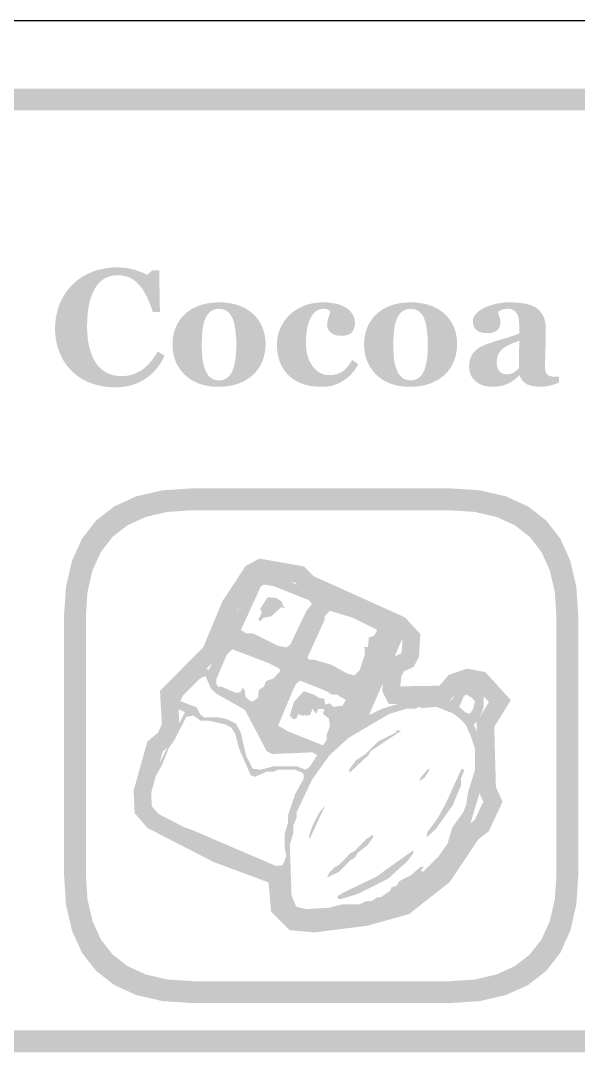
# Model space of a CAD drawing. Header units: millimetres. Extents: x 6 to 297, y 6 to 451.
# Drawn here: x 198.51 to 208.7, y 22.75 to 41.59 of the extents above; entities that cross this region are included whole.
import ezdxf

# ---------------------------------------------------------------- set-up
doc = ezdxf.new("R2010")
doc.units = ezdxf.units.MM
doc.layers.add('CUT', color=1, linetype='Continuous')
doc.layers.add('RASTER', color=7, linetype='Continuous')

msp = doc.modelspace()

# ---------------------------------------------------------------- hatches: boundary and pattern name
at = {"layer": 'RASTER'}
h = msp.add_hatch(color=7, dxfattribs=at)
h.paths.add_polyline_path([(173.2, 38.155), (173.234, 38.67), (173.337, 39.117), (173.509, 39.495), (173.75, 39.805), (174.059, 40.045), (174.438, 40.217), (174.884, 40.32), (175.4, 40.355), (232.6, 40.355), (233.116, 40.32), (233.563, 40.217), (233.941, 40.045), (234.25, 39.805), (234.491, 39.495), (234.663, 39.117), (234.766, 38.67), (234.8, 38.155), (234.8, 24.955), (234.766, 24.439), (234.663, 23.992), (234.491, 23.614), (234.25, 23.305), (233.941, 23.064), (233.563, 22.892), (233.116, 22.789), (232.6, 22.755), (175.4, 22.755), (174.884, 22.789), (174.438, 22.892), (174.059, 23.064), (173.75, 23.305), (173.509, 23.614), (173.337, 23.992), (173.234, 24.439), (173.2, 24.955)])
h.paths.add_polyline_path([(173.6, 38.155), (173.6, 24.955), (173.628, 24.533), (173.712, 24.167), (173.853, 23.858), (174.05, 23.605), (174.303, 23.408), (174.613, 23.267), (174.978, 23.183), (175.4, 23.155), (232.6, 23.155), (233.022, 23.183), (233.388, 23.267), (233.697, 23.408), (233.95, 23.605), (234.147, 23.858), (234.288, 24.167), (234.372, 24.533), (234.4, 24.955), (234.4, 38.155), (234.372, 38.577), (234.288, 38.942), (234.147, 39.252), (233.95, 39.505), (233.697, 39.702), (233.388, 39.842), (233.022, 39.927), (232.6, 39.955), (175.4, 39.955), (174.978, 39.927), (174.613, 39.842), (174.303, 39.702), (174.05, 39.505), (173.853, 39.252), (173.712, 38.942), (173.628, 38.577), (173.6, 38.155)], flags=0)
for points in [[(200.225, 34.899), (200.168, 34.9), (200.113, 34.904), (200.058, 34.909), (200.004, 34.918), (199.951, 34.928), (199.899, 34.941), (199.848, 34.956), (199.797, 34.973), (199.748, 34.993), (199.701, 35.014), (199.655, 35.038), (199.611, 35.064), (199.568, 35.092), (199.527, 35.122), (199.488, 35.154), (199.45, 35.188), (199.415, 35.223), (199.382, 35.261), (199.35, 35.3), (199.321, 35.342), (199.293, 35.385), (199.267, 35.431), (199.244, 35.479), (199.222, 35.528), (199.202, 35.58), (199.185, 35.632), (199.171, 35.686), (199.159, 35.741), (199.15, 35.798), (199.143, 35.855), (199.139, 35.914), (199.138, 35.974), (199.139, 36.034), (199.143, 36.093), (199.15, 36.15), (199.159, 36.207), (199.171, 36.262), (199.186, 36.317), (199.203, 36.37), (199.222, 36.422), (199.245, 36.472), (199.269, 36.521), (199.295, 36.568), (199.324, 36.614), (199.354, 36.658), (199.387, 36.7), (199.422, 36.74), (199.459, 36.778), (199.497, 36.814), (199.537, 36.848), (199.579, 36.88), (199.623, 36.91), (199.669, 36.937), (199.717, 36.963), (199.766, 36.986), (199.818, 37.008), (199.871, 37.027), (199.924, 37.043), (199.979, 37.057), (200.035, 37.069), (200.091, 37.078), (200.149, 37.084), (200.207, 37.088), (200.266, 37.089), (200.309, 37.088), (200.351, 37.086), (200.391, 37.083), (200.431, 37.079), (200.47, 37.073), (200.508, 37.066), (200.545, 37.057), (200.581, 37.047), (200.616, 37.037), (200.649, 37.026), (200.681, 37.014), (200.712, 37.003), (200.742, 36.991), (200.769, 36.978), (200.796, 36.966), (200.821, 36.953), (200.912, 37.033), (201.04, 37.033), (201.053, 36.275), (200.924, 36.275), (200.896, 36.358), (200.866, 36.437), (200.835, 36.509), (200.803, 36.576), (200.769, 36.636), (200.734, 36.691), (200.698, 36.741), (200.66, 36.784), (200.621, 36.822), (200.579, 36.855), (200.535, 36.883), (200.49, 36.906), (200.442, 36.924), (200.392, 36.937), (200.339, 36.944), (200.285, 36.947), (200.218, 36.943), (200.156, 36.932), (200.097, 36.913), (200.043, 36.886), (199.992, 36.852), (199.946, 36.811), (199.904, 36.761), (199.866, 36.704), (199.833, 36.641), (199.803, 36.571), (199.779, 36.495), (199.759, 36.413), (199.743, 36.325), (199.732, 36.231), (199.725, 36.131), (199.723, 36.024), (199.723, 35.963), (199.726, 35.905), (199.73, 35.849), (199.735, 35.795), (199.742, 35.743), (199.75, 35.694), (199.76, 35.646), (199.772, 35.601), (199.784, 35.559), (199.798, 35.518), (199.813, 35.48), (199.828, 35.443), (199.845, 35.409), (199.862, 35.377), (199.881, 35.347), (199.9, 35.319), (199.922, 35.293), (199.944, 35.268), (199.968, 35.244), (199.993, 35.223), (200.018, 35.203), (200.045, 35.186), (200.072, 35.17), (200.101, 35.156), (200.13, 35.144), (200.16, 35.133), (200.191, 35.124), (200.223, 35.117), (200.255, 35.111), (200.288, 35.107), (200.322, 35.105), (200.357, 35.104), (200.408, 35.106), (200.457, 35.111), (200.504, 35.12), (200.551, 35.132), (200.596, 35.148), (200.639, 35.167), (200.682, 35.189), (200.722, 35.215), (200.762, 35.245), (200.801, 35.278), (200.839, 35.315), (200.876, 35.355), (200.912, 35.399), (200.947, 35.447), (200.981, 35.498), (201.015, 35.552), (201.141, 35.476), (201.125, 35.444), (201.108, 35.413), (201.091, 35.383), (201.073, 35.354), (201.055, 35.326), (201.036, 35.298), (201.017, 35.271), (200.997, 35.246), (200.977, 35.221), (200.955, 35.196), (200.933, 35.173), (200.91, 35.151), (200.887, 35.129), (200.862, 35.109), (200.837, 35.089), (200.811, 35.07), (200.782, 35.051), (200.752, 35.032), (200.721, 35.015), (200.689, 34.999), (200.657, 34.983), (200.624, 34.969), (200.59, 34.956), (200.555, 34.944), (200.52, 34.934), (200.482, 34.925), (200.443, 34.917), (200.403, 34.91), (200.361, 34.905), (200.317, 34.902), (200.272, 34.9), (200.225, 34.899)], [(204.009, 34.908), (203.959, 34.909), (203.91, 34.912), (203.863, 34.916), (203.817, 34.923), (203.773, 34.931), (203.73, 34.941), (203.689, 34.953), (203.649, 34.967), (203.611, 34.983), (203.575, 35), (203.54, 35.018), (203.507, 35.037), (203.476, 35.058), (203.446, 35.08), (203.418, 35.104), (203.392, 35.129), (203.368, 35.156), (203.345, 35.183), (203.323, 35.212), (203.304, 35.243), (203.286, 35.274), (203.269, 35.306), (203.254, 35.34), (203.241, 35.375), (203.23, 35.411), (203.219, 35.448), (203.211, 35.485), (203.204, 35.523), (203.198, 35.562), (203.195, 35.602), (203.192, 35.643), (203.191, 35.684), (203.192, 35.722), (203.195, 35.759), (203.2, 35.796), (203.207, 35.833), (203.215, 35.869), (203.226, 35.905), (203.238, 35.94), (203.252, 35.974), (203.268, 36.008), (203.285, 36.041), (203.304, 36.073), (203.324, 36.104), (203.345, 36.133), (203.368, 36.162), (203.392, 36.189), (203.417, 36.216), (203.445, 36.242), (203.474, 36.267), (203.505, 36.29), (203.537, 36.312), (203.571, 36.333), (203.607, 36.352), (203.644, 36.37), (203.683, 36.387), (203.723, 36.402), (203.764, 36.415), (203.807, 36.425), (203.85, 36.434), (203.894, 36.441), (203.94, 36.446), (203.986, 36.449), (204.034, 36.45), (204.099, 36.449), (204.161, 36.444), (204.22, 36.436), (204.275, 36.425), (204.327, 36.411), (204.375, 36.393), (204.419, 36.372), (204.46, 36.349), (204.497, 36.322), (204.529, 36.293), (204.555, 36.262), (204.578, 36.229), (204.595, 36.194), (204.607, 36.156), (204.614, 36.116), (204.617, 36.074), (204.616, 36.048), (204.613, 36.024), (204.609, 36.001), (204.603, 35.979), (204.595, 35.958), (204.585, 35.939), (204.574, 35.921), (204.561, 35.904), (204.546, 35.889), (204.528, 35.876), (204.508, 35.865), (204.485, 35.856), (204.46, 35.849), (204.432, 35.844), (204.402, 35.841), (204.369, 35.84), (204.342, 35.84), (204.316, 35.843), (204.292, 35.847), (204.268, 35.853), (204.246, 35.86), (204.225, 35.869), (204.204, 35.88), (204.185, 35.892), (204.168, 35.906), (204.153, 35.921), (204.14, 35.936), (204.13, 35.953), (204.122, 35.971), (204.116, 35.989), (204.112, 36.009), (204.111, 36.03), (204.112, 36.048), (204.113, 36.066), (204.115, 36.084), (204.117, 36.101), (204.12, 36.119), (204.125, 36.137), (204.129, 36.154), (204.135, 36.172), (204.14, 36.189), (204.145, 36.205), (204.15, 36.22), (204.153, 36.234), (204.157, 36.247), (204.159, 36.259), (204.161, 36.269), (204.163, 36.279), (204.158, 36.285), (204.154, 36.291), (204.149, 36.297), (204.144, 36.302), (204.139, 36.307), (204.133, 36.312), (204.128, 36.316), (204.122, 36.319), (204.115, 36.323), (204.107, 36.325), (204.099, 36.328), (204.09, 36.33), (204.08, 36.331), (204.069, 36.332), (204.057, 36.333), (204.044, 36.333), (204.028, 36.333), (204.012, 36.331), (203.996, 36.329), (203.981, 36.325), (203.966, 36.321), (203.952, 36.316), (203.938, 36.31), (203.924, 36.302), (203.91, 36.294), (203.897, 36.284), (203.884, 36.273), (203.871, 36.26), (203.859, 36.246), (203.847, 36.23), (203.835, 36.213), (203.823, 36.194), (203.812, 36.175), (203.801, 36.154), (203.791, 36.132), (203.782, 36.108), (203.773, 36.083), (203.765, 36.056), (203.757, 36.028), (203.75, 35.998), (203.744, 35.966), (203.738, 35.933), (203.734, 35.898), (203.73, 35.862), (203.727, 35.824), (203.725, 35.785), (203.724, 35.744), (203.723, 35.702), (203.725, 35.638), (203.731, 35.578), (203.74, 35.52), (203.754, 35.466), (203.771, 35.415), (203.792, 35.368), (203.817, 35.323), (203.845, 35.281), (203.877, 35.244), (203.91, 35.212), (203.944, 35.184), (203.98, 35.162), (204.017, 35.144), (204.056, 35.132), (204.096, 35.124), (204.138, 35.122), (204.177, 35.123), (204.215, 35.126), (204.25, 35.132), (204.284, 35.14), (204.315, 35.15), (204.344, 35.163), (204.371, 35.177), (204.396, 35.194), (204.42, 35.213), (204.443, 35.234), (204.465, 35.257), (204.487, 35.282), (204.508, 35.309), (204.528, 35.337), (204.548, 35.368), (204.567, 35.4), (204.677, 35.324), (204.665, 35.302), (204.653, 35.28), (204.64, 35.259), (204.627, 35.238), (204.613, 35.218), (204.599, 35.198), (204.584, 35.179), (204.568, 35.161), (204.552, 35.142), (204.535, 35.125), (204.518, 35.107), (204.499, 35.091), (204.48, 35.075), (204.46, 35.059), (204.439, 35.044), (204.417, 35.029), (204.394, 35.015), (204.371, 35.001), (204.348, 34.989), (204.324, 34.977), (204.301, 34.966), (204.277, 34.956), (204.254, 34.947), (204.23, 34.939), (204.206, 34.931), (204.18, 34.925), (204.154, 34.92), (204.127, 34.916), (204.099, 34.912), (204.07, 34.91), (204.04, 34.908), (204.009, 34.908)]]:
    msp.add_hatch(color=7, dxfattribs=at).paths.add_polyline_path(points)
h = msp.add_hatch(color=7, dxfattribs=at)
h.paths.add_polyline_path([(202.761, 36.235), (202.787, 36.209), (202.812, 36.182), (202.835, 36.154), (202.856, 36.124), (202.876, 36.093), (202.895, 36.061), (202.911, 36.028), (202.926, 35.993), (202.94, 35.958), (202.951, 35.922), (202.961, 35.885), (202.969, 35.847), (202.975, 35.808), (202.98, 35.769), (202.983, 35.729), (202.983, 35.689), (202.983, 35.648), (202.98, 35.608), (202.975, 35.569), (202.969, 35.531), (202.961, 35.493), (202.952, 35.455), (202.94, 35.418), (202.927, 35.382), (202.912, 35.346), (202.896, 35.312), (202.877, 35.279), (202.858, 35.248), (202.836, 35.218), (202.813, 35.189), (202.788, 35.161), (202.762, 35.135), (202.733, 35.108), (202.702, 35.083), (202.669, 35.06), (202.635, 35.038), (202.6, 35.018), (202.563, 34.999), (202.525, 34.982), (202.486, 34.966), (202.445, 34.953), (202.403, 34.941), (202.359, 34.931), (202.314, 34.923), (202.268, 34.916), (202.22, 34.912), (202.17, 34.909), (202.119, 34.908), (202.075, 34.909), (202.032, 34.911), (201.989, 34.915), (201.948, 34.921), (201.907, 34.928), (201.867, 34.937), (201.828, 34.947), (201.79, 34.959), (201.753, 34.973), (201.717, 34.988), (201.683, 35.005), (201.649, 35.023), (201.616, 35.043), (201.584, 35.065), (201.554, 35.088), (201.524, 35.113), (201.497, 35.138), (201.472, 35.165), (201.448, 35.193), (201.425, 35.223), (201.404, 35.254), (201.384, 35.286), (201.365, 35.32), (201.349, 35.355), (201.334, 35.392), (201.32, 35.43), (201.309, 35.468), (201.3, 35.508), (201.293, 35.549), (201.288, 35.591), (201.285, 35.634), (201.284, 35.678), (201.285, 35.722), (201.288, 35.764), (201.292, 35.805), (201.298, 35.844), (201.306, 35.883), (201.316, 35.92), (201.327, 35.956), (201.341, 35.991), (201.356, 36.025), (201.372, 36.058), (201.391, 36.09), (201.411, 36.121), (201.433, 36.151), (201.457, 36.18), (201.482, 36.208), (201.51, 36.235), (201.538, 36.26), (201.567, 36.283), (201.598, 36.305), (201.631, 36.326), (201.665, 36.345), (201.701, 36.363), (201.738, 36.379), (201.777, 36.394), (201.817, 36.407), (201.859, 36.419), (201.902, 36.428), (201.945, 36.436), (201.99, 36.442), (202.037, 36.447), (202.084, 36.449), (202.132, 36.45), (202.183, 36.449), (202.232, 36.447), (202.279, 36.442), (202.325, 36.436), (202.37, 36.428), (202.412, 36.419), (202.454, 36.407), (202.493, 36.394), (202.532, 36.379), (202.569, 36.363), (202.604, 36.345), (202.638, 36.326), (202.671, 36.305), (202.702, 36.283), (202.732, 36.26), (202.761, 36.235)])
h.paths.add_polyline_path([(202.386, 35.22), (202.394, 35.241), (202.401, 35.263), (202.408, 35.286), (202.414, 35.311), (202.419, 35.336), (202.425, 35.363), (202.429, 35.39), (202.433, 35.419), (202.437, 35.449), (202.44, 35.48), (202.443, 35.512), (202.445, 35.546), (202.447, 35.58), (202.448, 35.616), (202.448, 35.653), (202.449, 35.692), (202.449, 35.718), (202.448, 35.745), (202.447, 35.773), (202.445, 35.801), (202.443, 35.831), (202.44, 35.862), (202.438, 35.893), (202.434, 35.926), (202.43, 35.958), (202.426, 35.988), (202.421, 36.017), (202.416, 36.044), (202.41, 36.069), (202.404, 36.092), (202.397, 36.114), (202.39, 36.134), (202.381, 36.156), (202.371, 36.178), (202.36, 36.198), (202.348, 36.216), (202.336, 36.234), (202.322, 36.25), (202.308, 36.265), (202.293, 36.279), (202.277, 36.291), (202.26, 36.302), (202.241, 36.311), (202.222, 36.319), (202.202, 36.324), (202.181, 36.328), (202.159, 36.331), (202.135, 36.332), (202.11, 36.331), (202.086, 36.328), (202.063, 36.324), (202.042, 36.317), (202.022, 36.309), (202.003, 36.3), (201.985, 36.288), (201.969, 36.275), (201.954, 36.26), (201.94, 36.244), (201.926, 36.227), (201.914, 36.209), (201.902, 36.19), (201.892, 36.17), (201.882, 36.149), (201.873, 36.127), (201.866, 36.105), (201.859, 36.083), (201.853, 36.06), (201.847, 36.036), (201.842, 36.011), (201.838, 35.985), (201.834, 35.959), (201.831, 35.931), (201.828, 35.903), (201.825, 35.874), (201.823, 35.846), (201.822, 35.817), (201.82, 35.787), (201.82, 35.758), (201.819, 35.728), (201.819, 35.697), (201.819, 35.658), (201.819, 35.621), (201.82, 35.585), (201.821, 35.551), (201.823, 35.519), (201.825, 35.489), (201.827, 35.46), (201.829, 35.433), (201.832, 35.407), (201.836, 35.381), (201.841, 35.354), (201.847, 35.328), (201.853, 35.302), (201.861, 35.275), (201.869, 35.249), (201.879, 35.223), (201.888, 35.201), (201.898, 35.18), (201.908, 35.16), (201.92, 35.142), (201.932, 35.124), (201.946, 35.108), (201.96, 35.093), (201.976, 35.079), (201.992, 35.067), (202.009, 35.056), (202.028, 35.047), (202.047, 35.04), (202.067, 35.034), (202.089, 35.03), (202.112, 35.027), (202.135, 35.027), (202.157, 35.027), (202.178, 35.03), (202.198, 35.033), (202.217, 35.039), (202.235, 35.046), (202.253, 35.054), (202.27, 35.064), (202.286, 35.076), (202.301, 35.089), (202.316, 35.103), (202.33, 35.119), (202.343, 35.136), (202.355, 35.155), (202.366, 35.175), (202.376, 35.197), (202.386, 35.22)], flags=0)
h = msp.add_hatch(color=7, dxfattribs=at)
h.paths.add_polyline_path([(206.262, 36.235), (206.288, 36.209), (206.313, 36.182), (206.336, 36.154), (206.357, 36.124), (206.377, 36.093), (206.395, 36.061), (206.412, 36.028), (206.427, 35.993), (206.441, 35.958), (206.452, 35.922), (206.462, 35.885), (206.47, 35.847), (206.476, 35.808), (206.481, 35.769), (206.483, 35.729), (206.484, 35.689), (206.483, 35.648), (206.481, 35.608), (206.476, 35.569), (206.47, 35.531), (206.462, 35.493), (206.453, 35.455), (206.441, 35.418), (206.428, 35.382), (206.413, 35.346), (206.397, 35.312), (206.378, 35.279), (206.359, 35.248), (206.337, 35.218), (206.314, 35.189), (206.289, 35.161), (206.263, 35.135), (206.234, 35.108), (206.203, 35.083), (206.17, 35.06), (206.136, 35.038), (206.101, 35.018), (206.064, 34.999), (206.026, 34.982), (205.987, 34.966), (205.946, 34.953), (205.904, 34.941), (205.86, 34.931), (205.815, 34.923), (205.769, 34.916), (205.721, 34.912), (205.671, 34.909), (205.62, 34.908), (205.576, 34.909), (205.533, 34.911), (205.49, 34.915), (205.449, 34.921), (205.408, 34.928), (205.368, 34.937), (205.329, 34.947), (205.291, 34.959), (205.254, 34.973), (205.218, 34.988), (205.183, 35.005), (205.15, 35.023), (205.117, 35.043), (205.085, 35.065), (205.055, 35.088), (205.025, 35.113), (204.998, 35.138), (204.973, 35.165), (204.948, 35.193), (204.926, 35.223), (204.905, 35.254), (204.885, 35.286), (204.866, 35.32), (204.85, 35.355), (204.835, 35.392), (204.821, 35.43), (204.81, 35.468), (204.801, 35.508), (204.794, 35.549), (204.789, 35.591), (204.786, 35.634), (204.785, 35.678), (204.786, 35.722), (204.789, 35.764), (204.793, 35.805), (204.799, 35.844), (204.807, 35.883), (204.817, 35.92), (204.828, 35.956), (204.842, 35.991), (204.857, 36.025), (204.873, 36.058), (204.892, 36.09), (204.912, 36.121), (204.934, 36.151), (204.958, 36.18), (204.983, 36.208), (205.011, 36.235), (205.039, 36.26), (205.068, 36.283), (205.099, 36.305), (205.132, 36.326), (205.166, 36.345), (205.202, 36.363), (205.239, 36.379), (205.278, 36.394), (205.318, 36.407), (205.36, 36.419), (205.403, 36.428), (205.446, 36.436), (205.491, 36.442), (205.537, 36.447), (205.585, 36.449), (205.633, 36.45), (205.684, 36.449), (205.733, 36.447), (205.78, 36.442), (205.826, 36.436), (205.87, 36.428), (205.913, 36.419), (205.955, 36.407), (205.994, 36.394), (206.033, 36.379), (206.07, 36.363), (206.105, 36.345), (206.139, 36.326), (206.172, 36.305), (206.203, 36.283), (206.233, 36.26), (206.262, 36.235)])
h.paths.add_polyline_path([(205.887, 35.22), (205.895, 35.241), (205.902, 35.263), (205.909, 35.286), (205.915, 35.311), (205.92, 35.336), (205.926, 35.363), (205.93, 35.39), (205.934, 35.419), (205.938, 35.449), (205.941, 35.48), (205.944, 35.512), (205.946, 35.546), (205.948, 35.58), (205.949, 35.616), (205.949, 35.653), (205.95, 35.692), (205.949, 35.718), (205.949, 35.745), (205.948, 35.773), (205.946, 35.801), (205.944, 35.831), (205.941, 35.862), (205.938, 35.893), (205.935, 35.926), (205.931, 35.958), (205.927, 35.988), (205.922, 36.017), (205.917, 36.044), (205.911, 36.069), (205.905, 36.092), (205.898, 36.114), (205.891, 36.134), (205.882, 36.156), (205.872, 36.178), (205.861, 36.198), (205.849, 36.216), (205.837, 36.234), (205.823, 36.25), (205.809, 36.265), (205.794, 36.279), (205.778, 36.291), (205.761, 36.302), (205.742, 36.311), (205.723, 36.319), (205.703, 36.324), (205.682, 36.328), (205.66, 36.331), (205.636, 36.332), (205.611, 36.331), (205.587, 36.328), (205.564, 36.324), (205.543, 36.317), (205.523, 36.309), (205.504, 36.3), (205.486, 36.288), (205.47, 36.275), (205.455, 36.26), (205.441, 36.244), (205.427, 36.227), (205.415, 36.209), (205.403, 36.19), (205.393, 36.17), (205.383, 36.149), (205.374, 36.127), (205.367, 36.105), (205.36, 36.083), (205.354, 36.06), (205.348, 36.036), (205.343, 36.011), (205.339, 35.985), (205.335, 35.959), (205.332, 35.931), (205.329, 35.903), (205.326, 35.874), (205.324, 35.846), (205.323, 35.817), (205.321, 35.787), (205.321, 35.758), (205.32, 35.728), (205.32, 35.697), (205.32, 35.658), (205.32, 35.621), (205.321, 35.585), (205.322, 35.551), (205.324, 35.519), (205.326, 35.489), (205.328, 35.46), (205.33, 35.433), (205.333, 35.407), (205.337, 35.381), (205.342, 35.354), (205.348, 35.328), (205.354, 35.302), (205.362, 35.275), (205.37, 35.249), (205.38, 35.223), (205.389, 35.201), (205.399, 35.18), (205.409, 35.16), (205.421, 35.142), (205.433, 35.124), (205.447, 35.108), (205.461, 35.093), (205.477, 35.079), (205.493, 35.067), (205.51, 35.056), (205.529, 35.047), (205.548, 35.04), (205.568, 35.034), (205.59, 35.03), (205.613, 35.027), (205.636, 35.027), (205.658, 35.027), (205.679, 35.03), (205.699, 35.033), (205.718, 35.039), (205.736, 35.046), (205.754, 35.054), (205.771, 35.064), (205.787, 35.076), (205.802, 35.089), (205.817, 35.103), (205.831, 35.119), (205.844, 35.136), (205.856, 35.155), (205.867, 35.175), (205.877, 35.197), (205.887, 35.22)], flags=0)
h = msp.add_hatch(color=7, dxfattribs=at)
h.paths.add_polyline_path([(208.348, 34.985), (208.331, 34.979), (208.314, 34.972), (208.296, 34.965), (208.277, 34.959), (208.258, 34.952), (208.238, 34.946), (208.217, 34.94), (208.195, 34.934), (208.173, 34.929), (208.151, 34.924), (208.128, 34.92), (208.105, 34.917), (208.081, 34.914), (208.058, 34.912), (208.034, 34.911), (208.009, 34.911), (207.966, 34.912), (207.925, 34.914), (207.888, 34.918), (207.853, 34.924), (207.821, 34.932), (207.793, 34.941), (207.767, 34.952), (207.744, 34.964), (207.724, 34.978), (207.705, 34.994), (207.688, 35.011), (207.673, 35.029), (207.659, 35.049), (207.647, 35.07), (207.637, 35.093), (207.628, 35.117), (207.62, 35.117), (207.607, 35.105), (207.595, 35.093), (207.583, 35.082), (207.571, 35.071), (207.559, 35.061), (207.547, 35.051), (207.535, 35.041), (207.524, 35.032), (207.512, 35.024), (207.5, 35.015), (207.488, 35.007), (207.476, 35), (207.463, 34.992), (207.451, 34.985), (207.438, 34.979), (207.425, 34.972), (207.408, 34.965), (207.391, 34.957), (207.374, 34.951), (207.357, 34.944), (207.341, 34.939), (207.324, 34.933), (207.308, 34.929), (207.292, 34.925), (207.276, 34.921), (207.257, 34.918), (207.237, 34.915), (207.216, 34.913), (207.193, 34.911), (207.168, 34.91), (207.142, 34.91), (207.114, 34.909), (207.073, 34.911), (207.032, 34.916), (206.994, 34.923), (206.957, 34.934), (206.921, 34.949), (206.887, 34.966), (206.855, 34.986), (206.824, 35.01), (206.796, 35.036), (206.772, 35.064), (206.751, 35.094), (206.734, 35.126), (206.721, 35.161), (206.712, 35.197), (206.706, 35.235), (206.704, 35.276), (206.705, 35.299), (206.706, 35.321), (206.708, 35.343), (206.711, 35.364), (206.714, 35.383), (206.719, 35.402), (206.724, 35.42), (206.73, 35.437), (206.737, 35.454), (206.745, 35.47), (206.753, 35.485), (206.762, 35.5), (206.772, 35.515), (206.782, 35.529), (206.793, 35.542), (206.805, 35.555), (206.816, 35.567), (206.828, 35.578), (206.84, 35.588), (206.853, 35.598), (206.866, 35.608), (206.879, 35.617), (206.893, 35.625), (206.907, 35.633), (206.922, 35.641), (206.937, 35.648), (206.952, 35.655), (206.968, 35.663), (206.984, 35.67), (207, 35.677), (207.017, 35.683), (207.034, 35.69), (207.067, 35.702), (207.103, 35.714), (207.14, 35.727), (207.179, 35.739), (207.219, 35.752), (207.261, 35.765), (207.305, 35.777), (207.35, 35.79), (207.395, 35.803), (207.436, 35.816), (207.475, 35.828), (207.51, 35.84), (207.542, 35.851), (207.571, 35.862), (207.597, 35.873), (207.62, 35.883), (207.62, 36.024), (207.62, 36.034), (207.619, 36.044), (207.619, 36.055), (207.618, 36.067), (207.617, 36.079), (207.616, 36.092), (207.615, 36.106), (207.614, 36.121), (207.612, 36.135), (207.61, 36.15), (207.608, 36.163), (207.605, 36.176), (207.601, 36.188), (207.598, 36.2), (207.593, 36.211), (207.589, 36.222), (207.583, 36.233), (207.577, 36.244), (207.57, 36.255), (207.563, 36.265), (207.554, 36.275), (207.545, 36.284), (207.535, 36.293), (207.524, 36.301), (207.513, 36.308), (207.501, 36.315), (207.488, 36.321), (207.474, 36.325), (207.459, 36.329), (207.443, 36.331), (207.426, 36.333), (207.409, 36.333), (207.393, 36.333), (207.378, 36.332), (207.363, 36.331), (207.35, 36.329), (207.336, 36.326), (207.324, 36.323), (207.312, 36.319), (207.301, 36.315), (207.29, 36.31), (207.28, 36.306), (207.271, 36.301), (207.262, 36.296), (207.254, 36.292), (207.246, 36.287), (207.238, 36.282), (207.231, 36.277), (207.233, 36.27), (207.235, 36.261), (207.237, 36.251), (207.24, 36.241), (207.243, 36.229), (207.247, 36.216), (207.251, 36.203), (207.256, 36.188), (207.261, 36.173), (207.265, 36.158), (207.269, 36.144), (207.272, 36.129), (207.274, 36.115), (207.276, 36.101), (207.277, 36.086), (207.277, 36.072), (207.277, 36.066), (207.276, 36.059), (207.275, 36.052), (207.274, 36.044), (207.272, 36.036), (207.269, 36.028), (207.267, 36.019), (207.264, 36.01), (207.26, 36.001), (207.256, 35.992), (207.252, 35.984), (207.248, 35.977), (207.243, 35.969), (207.237, 35.963), (207.232, 35.957), (207.226, 35.951), (207.217, 35.944), (207.208, 35.937), (207.199, 35.931), (207.19, 35.925), (207.18, 35.919), (207.171, 35.914), (207.16, 35.91), (207.15, 35.905), (207.139, 35.902), (207.126, 35.898), (207.113, 35.896), (207.097, 35.893), (207.081, 35.892), (207.062, 35.89), (207.043, 35.89), (207.022, 35.889), (206.992, 35.89), (206.964, 35.893), (206.938, 35.898), (206.914, 35.904), (206.892, 35.912), (206.871, 35.923), (206.853, 35.935), (206.836, 35.949), (206.821, 35.964), (206.808, 35.981), (206.798, 35.998), (206.789, 36.017), (206.782, 36.037), (206.777, 36.058), (206.774, 36.08), (206.773, 36.103), (206.774, 36.123), (206.777, 36.143), (206.782, 36.162), (206.789, 36.181), (206.798, 36.199), (206.81, 36.217), (206.823, 36.234), (206.838, 36.25), (206.855, 36.266), (206.873, 36.282), (206.891, 36.296), (206.91, 36.31), (206.931, 36.323), (206.952, 36.335), (206.974, 36.347), (206.997, 36.358), (207.021, 36.369), (207.045, 36.379), (207.07, 36.388), (207.096, 36.397), (207.123, 36.405), (207.151, 36.413), (207.18, 36.42), (207.209, 36.426), (207.239, 36.432), (207.268, 36.437), (207.297, 36.441), (207.325, 36.444), (207.353, 36.447), (207.38, 36.449), (207.406, 36.45), (207.432, 36.45), (207.467, 36.45), (207.502, 36.449), (207.535, 36.448), (207.568, 36.446), (207.601, 36.444), (207.632, 36.441), (207.663, 36.437), (207.693, 36.433), (207.722, 36.429), (207.751, 36.423), (207.779, 36.416), (207.806, 36.408), (207.832, 36.398), (207.858, 36.388), (207.883, 36.377), (207.907, 36.364), (207.929, 36.35), (207.95, 36.335), (207.97, 36.319), (207.988, 36.301), (208.006, 36.282), (208.022, 36.261), (208.037, 36.239), (208.051, 36.215), (208.064, 36.19), (208.074, 36.163), (208.084, 36.134), (208.091, 36.103), (208.097, 36.07), (208.101, 36.036), (208.104, 35.999), (208.104, 35.961), (208.104, 35.919), (208.104, 35.874), (208.104, 35.828), (208.103, 35.78), (208.102, 35.73), (208.101, 35.678), (208.099, 35.624), (208.098, 35.569), (208.096, 35.514), (208.095, 35.465), (208.094, 35.42), (208.093, 35.38), (208.092, 35.345), (208.092, 35.315), (208.091, 35.29), (208.091, 35.27), (208.092, 35.254), (208.093, 35.238), (208.094, 35.224), (208.096, 35.211), (208.099, 35.198), (208.102, 35.186), (208.106, 35.176), (208.111, 35.166), (208.116, 35.156), (208.122, 35.148), (208.129, 35.14), (208.136, 35.132), (208.144, 35.126), (208.153, 35.119), (208.162, 35.114), (208.172, 35.109), (208.179, 35.106), (208.186, 35.103), (208.195, 35.101), (208.204, 35.099), (208.214, 35.098), (208.225, 35.096), (208.237, 35.095), (208.25, 35.095), (208.263, 35.094), (208.276, 35.094), (208.289, 35.093), (208.301, 35.093), (208.313, 35.093), (208.325, 35.093), (208.337, 35.092), (208.348, 35.092)])
h.paths.add_polyline_path([(207.62, 35.749), (207.599, 35.742), (207.579, 35.734), (207.558, 35.727), (207.538, 35.719), (207.518, 35.711), (207.497, 35.702), (207.477, 35.694), (207.457, 35.685), (207.437, 35.676), (207.419, 35.667), (207.401, 35.658), (207.384, 35.648), (207.368, 35.639), (207.353, 35.629), (207.338, 35.619), (207.325, 35.61), (207.312, 35.599), (207.3, 35.588), (207.288, 35.576), (207.277, 35.563), (207.267, 35.549), (207.257, 35.535), (207.248, 35.52), (207.24, 35.505), (207.233, 35.489), (207.227, 35.472), (207.221, 35.454), (207.217, 35.435), (207.214, 35.416), (207.211, 35.396), (207.21, 35.376), (207.209, 35.355), (207.21, 35.327), (207.213, 35.301), (207.217, 35.278), (207.222, 35.256), (207.23, 35.236), (207.239, 35.219), (207.249, 35.203), (207.261, 35.189), (207.275, 35.177), (207.289, 35.167), (207.304, 35.158), (207.32, 35.151), (207.336, 35.145), (207.353, 35.141), (207.371, 35.139), (207.39, 35.138), (207.409, 35.138), (207.428, 35.14), (207.446, 35.142), (207.463, 35.146), (207.479, 35.151), (207.494, 35.156), (207.509, 35.163), (207.522, 35.171), (207.535, 35.179), (207.547, 35.188), (207.559, 35.198), (207.571, 35.208), (207.582, 35.218), (207.593, 35.229), (207.604, 35.24), (207.614, 35.252)], flags=0)
h = msp.add_hatch(color=7, dxfattribs=at)
h.paths.add_polyline_path([(199.3, 30.705), (199.337, 31.256), (199.447, 31.733), (199.63, 32.137), (199.888, 32.467), (200.218, 32.724), (200.622, 32.908), (201.099, 33.018), (201.65, 33.055), (206.35, 33.055), (206.901, 33.018), (207.378, 32.908), (207.782, 32.724), (208.112, 32.467), (208.37, 32.137), (208.553, 31.733), (208.663, 31.256), (208.7, 30.705), (208.7, 26.005), (208.663, 25.454), (208.553, 24.977), (208.37, 24.573), (208.112, 24.242), (207.782, 23.985), (207.378, 23.802), (206.901, 23.691), (206.35, 23.655), (201.65, 23.655), (201.099, 23.691), (200.622, 23.802), (200.218, 23.985), (199.888, 24.242), (199.63, 24.573), (199.447, 24.977), (199.337, 25.454), (199.3, 26.005)])
h.paths.add_polyline_path([(199.7, 30.705), (199.7, 26.005), (199.73, 25.548), (199.822, 25.152), (199.974, 24.816), (200.188, 24.542), (200.462, 24.329), (200.797, 24.177), (201.193, 24.085), (201.65, 24.055), (206.35, 24.055), (206.807, 24.085), (207.203, 24.177), (207.538, 24.329), (207.813, 24.542), (208.026, 24.816), (208.178, 25.152), (208.27, 25.548), (208.3, 26.005), (208.3, 30.705), (208.27, 31.162), (208.178, 31.558), (208.026, 31.893), (207.813, 32.167), (207.538, 32.381), (207.203, 32.533), (206.807, 32.624), (206.35, 32.655), (201.65, 32.655), (201.193, 32.624), (200.797, 32.533), (200.462, 32.381), (200.187, 32.167), (199.974, 31.893), (199.822, 31.558), (199.73, 31.162), (199.7, 30.705)], flags=0)
h = msp.add_hatch(color=7, dxfattribs=at)
h.paths.add_polyline_path([(202.87, 31.772), (203.688, 31.629), (203.86, 31.451), (205.534, 30.697), (205.813, 30.392), (205.787, 29.978), (205.692, 29.794), (205.515, 29.713), (205.466, 29.622), (205.443, 29.414), (205.43, 29.439), (206.16, 29.45), (206.335, 29.648), (206.66, 29.762), (206.998, 29.7), (207.467, 29.188), (207.163, 28.701), (207.193, 27.6), (207.315, 27.33), (207.064, 26.794), (206.875, 26.646), (206.348, 25.864), (205.608, 25.28), (204.841, 25.067), (203.877, 24.945), (203.422, 24.987), (203.084, 25.325), (203.041, 25.843), (203.029, 25.862), (202.044, 26.227), (200.828, 26.851), (200.592, 27.121), (200.572, 27.531), (200.822, 28.426), (201.02, 28.597), (201.089, 28.749), (201.055, 29.356), (201.846, 30.154), (202.197, 30.994), (202.62, 31.637)])
h.paths.add_polyline_path([(202.924, 31.437), (202.843, 31.394), (202.481, 30.843), (202.117, 29.973), (201.382, 29.232), (201.412, 28.689), (201.283, 28.401), (201.104, 28.247), (200.894, 27.495), (200.906, 27.247), (201.028, 27.108), (202.174, 26.52), (203.238, 26.126), (203.353, 25.952), (203.394, 25.468), (203.567, 25.295), (203.871, 25.267), (204.778, 25.382), (205.46, 25.571), (206.111, 26.085), (206.638, 26.867), (206.806, 26.999), (206.963, 27.332), (206.875, 27.527), (206.841, 28.789), (207.067, 29.151), (206.834, 29.405), (206.686, 29.432), (206.52, 29.374), (206.306, 29.132), (205.236, 29.116), (205.114, 29.353), (205.155, 29.719), (205.284, 29.96), (205.459, 30.039), (205.472, 30.065), (205.485, 30.276), (205.342, 30.432), (203.672, 31.184), (203.53, 31.332), (202.924, 31.437)], flags=0)
h = msp.add_hatch(color=7, dxfattribs=at)
h.paths.add_polyline_path([(202.894, 31.512), (203.012, 31.522), (203.332, 31.394), (205.055, 30.66), (205.384, 30.478), (205.47, 30.277), (204.873, 28.914), (205.119, 29.032), (205.661, 29.192), (206.076, 29.224), (206.332, 29.16), (206.405, 29.214), (206.482, 29.393), (206.555, 29.447), (206.747, 29.447), (206.916, 29.361), (206.97, 29.256), (206.97, 29.064), (206.938, 28.968), (206.852, 28.799), (206.788, 28.735), (206.938, 28.426), (206.97, 28.266), (206.97, 27.915), (206.938, 27.851), (206.906, 27.532), (206.715, 26.894), (206.565, 26.597), (206.246, 26.15), (205.894, 25.799), (205.607, 25.607), (205.247, 25.425), (204.927, 25.33), (204.608, 25.298), (204.544, 25.266), (204.353, 25.266), (204.034, 25.202), (203.587, 25.202), (203.418, 25.288), (203.3, 25.489), (203.3, 26), (203.277, 26.041), (202.374, 26.415), (201.458, 26.839), (201.512, 26.862), (201.608, 26.83), (203.172, 26.16), (203.29, 26.169), (203.332, 26.255), (203.363, 26.351), (203.332, 26.479), (203.332, 26.734), (203.395, 26.957), (203.395, 27.085), (203.523, 27.468), (203.683, 27.755), (203.683, 27.819), (203.66, 27.861), (203.523, 27.915), (203.204, 27.915), (203.14, 27.883), (203.012, 27.883), (202.789, 27.787), (202.715, 27.81), (202.502, 28.298), (202.428, 28.576), (202.352, 28.691), (202.246, 28.745), (201.959, 28.809), (201.799, 28.809), (201.672, 28.904), (201.535, 28.882), (201.33, 28.48), (201.215, 28.308), (201.097, 28.011), (200.97, 27.787), (200.906, 27.628), (200.906, 27.532), (200.842, 27.404), (200.842, 27.309), (200.896, 27.203), (200.992, 27.107), (201.439, 26.871), (201.321, 26.894), (200.96, 27.076), (200.864, 27.171), (200.81, 27.277), (200.81, 27.468), (200.906, 27.755), (201.512, 28.968), (201.311, 29.054), (201.289, 29.224), (201.426, 29.406), (201.49, 29.437), (201.694, 29.648), (201.873, 29.757), (201.949, 29.744), (202.747, 31.372), (202.811, 31.467)])
h.paths.add_polyline_path([(202.948, 31.298), (202.894, 31.257), (202.534, 30.468), (202.629, 30.405), (202.757, 30.405), (203.204, 30.181), (203.363, 30.149), (203.437, 30.203), (203.737, 30.829), (203.833, 30.938), (203.778, 31.011), (203.14, 31.266)], flags=0)
h.paths.add_polyline_path([(203.022, 31.065), (203.181, 31.052), (203.277, 30.989), (203.309, 30.893), (203.354, 30.861), (203.268, 30.883), (203.086, 30.714), (202.948, 30.692), (202.885, 30.628), (202.853, 30.66), (202.917, 30.788), (202.885, 30.851)], flags=0)
h.paths.add_polyline_path([(204.161, 30.819), (204.066, 30.724), (204.066, 30.66), (203.746, 29.958), (203.778, 29.926), (203.874, 29.926), (204.193, 29.83), (204.481, 29.67), (204.608, 29.639), (204.704, 29.734), (204.8, 30.022), (204.79, 30.159), (204.854, 30.159), (204.873, 30.331), (204.969, 30.363), (205.023, 30.468), (204.576, 30.692)], flags=0)
h.paths.add_polyline_path([(202.374, 30.117), (202.278, 30.022), (202.087, 29.575), (202.087, 29.479), (202.128, 29.425), (202.173, 29.437), (202.438, 29.319), (202.524, 29.329), (202.565, 29.415), (202.597, 29.383), (202.62, 29.246), (202.684, 29.182), (202.757, 29.16), (202.843, 29.233), (202.862, 29.374), (202.958, 29.437), (202.99, 29.533), (203.13, 29.584), (203.258, 29.725), (203.213, 29.776), (203.044, 29.862)], flags=0)
h.paths.add_polyline_path([(201.886, 29.629), (201.79, 29.584), (201.471, 29.265), (201.426, 29.169), (201.726, 29.054), (201.79, 28.927), (201.863, 28.873), (202.119, 28.873), (202.278, 28.841), (202.447, 28.754), (202.534, 28.585), (202.629, 28.17), (202.747, 27.937), (202.885, 27.915), (203.14, 27.979), (203.555, 27.979), (203.715, 27.915), (203.788, 27.969), (203.928, 28.18), (203.842, 28.234), (203.108, 28.202), (203.003, 28.257), (202.607, 29.01), (202.077, 29.31), (201.981, 29.406)], flags=0)
h.paths.add_polyline_path([(203.619, 29.543), (203.545, 29.489), (203.491, 29.383), (203.213, 28.722), (203.395, 28.617), (204.034, 28.362), (204.098, 28.458), (204.098, 28.553), (204.161, 28.713), (204.139, 28.85), (204.034, 28.936), (204.056, 29.023), (203.948, 29.023), (203.906, 28.936), (203.842, 29.032), (203.801, 28.914), (203.651, 28.904), (203.587, 28.936), (203.545, 28.85), (203.491, 28.841), (203.427, 28.904), (203.501, 29.15), (203.683, 29.351), (203.874, 29.287), (203.97, 29.224), (204.056, 29.214), (204.075, 29.106), (204.161, 29.128), (204.225, 29.064), (204.394, 29.086), (204.449, 29.192), (204.289, 29.287), (204.193, 29.287), (204.098, 29.351)], flags=0)
h.paths.add_polyline_path([(206.651, 29.287), (206.609, 29.265), (206.523, 29.064), (206.641, 28.959), (206.715, 28.936), (206.779, 29.032), (206.811, 29.16), (206.756, 29.233)], flags=0)
h.paths.add_polyline_path([(205.789, 29.064), (205.725, 29.032), (205.566, 29.032), (205.247, 28.936), (204.503, 28.499), (204.152, 28.18), (203.833, 27.733), (203.555, 27.149), (203.555, 27.053), (203.491, 26.894), (203.491, 26.766), (203.427, 26.543), (203.459, 25.617), (203.545, 25.416), (203.724, 25.371), (204.129, 25.394), (204.385, 25.457), (204.704, 25.457), (204.832, 25.521), (204.927, 25.521), (205.023, 25.585), (205.087, 25.585), (205.256, 25.703), (205.288, 25.767), (205.384, 25.799), (205.428, 25.882), (205.639, 25.99), (205.811, 26.137), (205.875, 26.15), (205.821, 26.064), (205.863, 26.054), (206.15, 26.341), (206.309, 26.565), (206.396, 26.862), (206.597, 27.139), (206.651, 27.277), (206.683, 27.5), (206.811, 27.915), (206.811, 28.298), (206.724, 28.563), (206.629, 28.754), (206.533, 28.85), (206.405, 28.946), (206.108, 29.064), (205.843, 29.042)], flags=0)
h.paths.add_polyline_path([(205.384, 28.64), (205.46, 28.627), (204.905, 28.257), (204.873, 28.193), (204.522, 27.861), (204.512, 27.915), (204.631, 28.084), (204.822, 28.212), (205.045, 28.435), (205.365, 28.595)], flags=0)
h.paths.add_polyline_path([(205.958, 27.937), (205.981, 27.915), (205.894, 27.778), (205.799, 27.701), (205.811, 27.765)], flags=0)
h.paths.add_polyline_path([(206.565, 27.937), (206.619, 27.915), (206.555, 27.755), (206.555, 27.628), (206.405, 27.267), (206.099, 26.839), (205.926, 26.68), (205.939, 26.776), (206.118, 27.012), (206.277, 27.299)], flags=0)
h.paths.add_polyline_path([(204.075, 27.267), (203.788, 26.648), (203.778, 26.702), (203.842, 26.894), (203.96, 27.127)], flags=0)
h.paths.add_polyline_path([(204.937, 26.724), (204.959, 26.702), (204.937, 26.661), (204.841, 26.533), (204.662, 26.393), (204.618, 26.31), (204.535, 26.265), (204.331, 26.054), (204.107, 25.946), (204.152, 26.041), (204.248, 26.137), (204.331, 26.182), (204.535, 26.393), (204.618, 26.437), (204.822, 26.648)], flags=0)
h.paths.add_polyline_path([(205.671, 26.437), (205.693, 26.415), (205.671, 26.373), (205.575, 26.246), (205.224, 25.927), (204.672, 25.649), (204.353, 25.553), (204.299, 25.563), (204.299, 25.607), (204.439, 25.69), (205.001, 25.958)], flags=0)

# ---------------------------------------------------------------- linework, layer by layer
at = {"layer": 'CUT'}
msp.add_lwpolyline([(174.999, 41.595), (233.001, 41.595)], dxfattribs=at)

doc.saveas('drawing.dxf')
